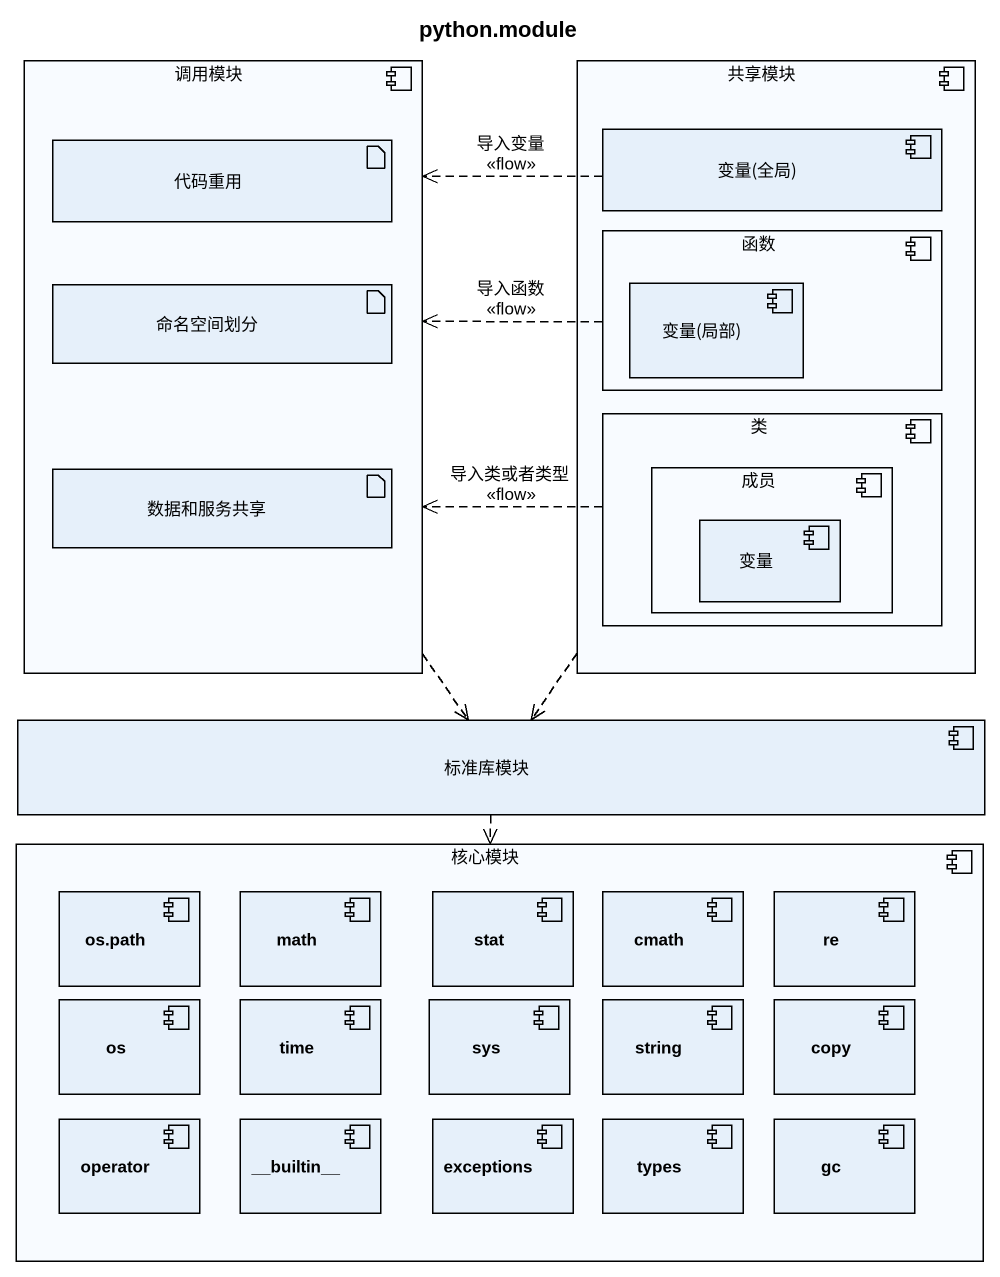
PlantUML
@startuml
title python.module
component 调用模块 {
  artifact 代码重用
  artifact 命名空间划分
  artifact 数据和服务共享
}
component 共享模块 {
  component "变量(全局)" as 变量_全局
  component 函数 {
    component "变量(局部)" as 变量_局部
  }
  component 类 {
    component 成员 {
      component 变量
    }
  }
}
component 标准库模块
component 核心模块 {
  component "os.path" as os_path
  component math
  component stat
  component cmath
  component re
  component os
  component time
  component sys
  component string
  component copy
  component operator
  component "~__builtin~__" as builtin
  component exceptions
  component types
  component gc
}
调用模块 ..> 标准库模块
共享模块 ..> 标准库模块
变量_全局 .left.> 调用模块 : 导入变量\n<<flow>>
函数 .left.> 调用模块 : 导入函数\n<<flow>>
类 .left.> 调用模块 : 导入类或者类型\n<<flow>>
标准库模块 ..> 核心模块
@enduml
